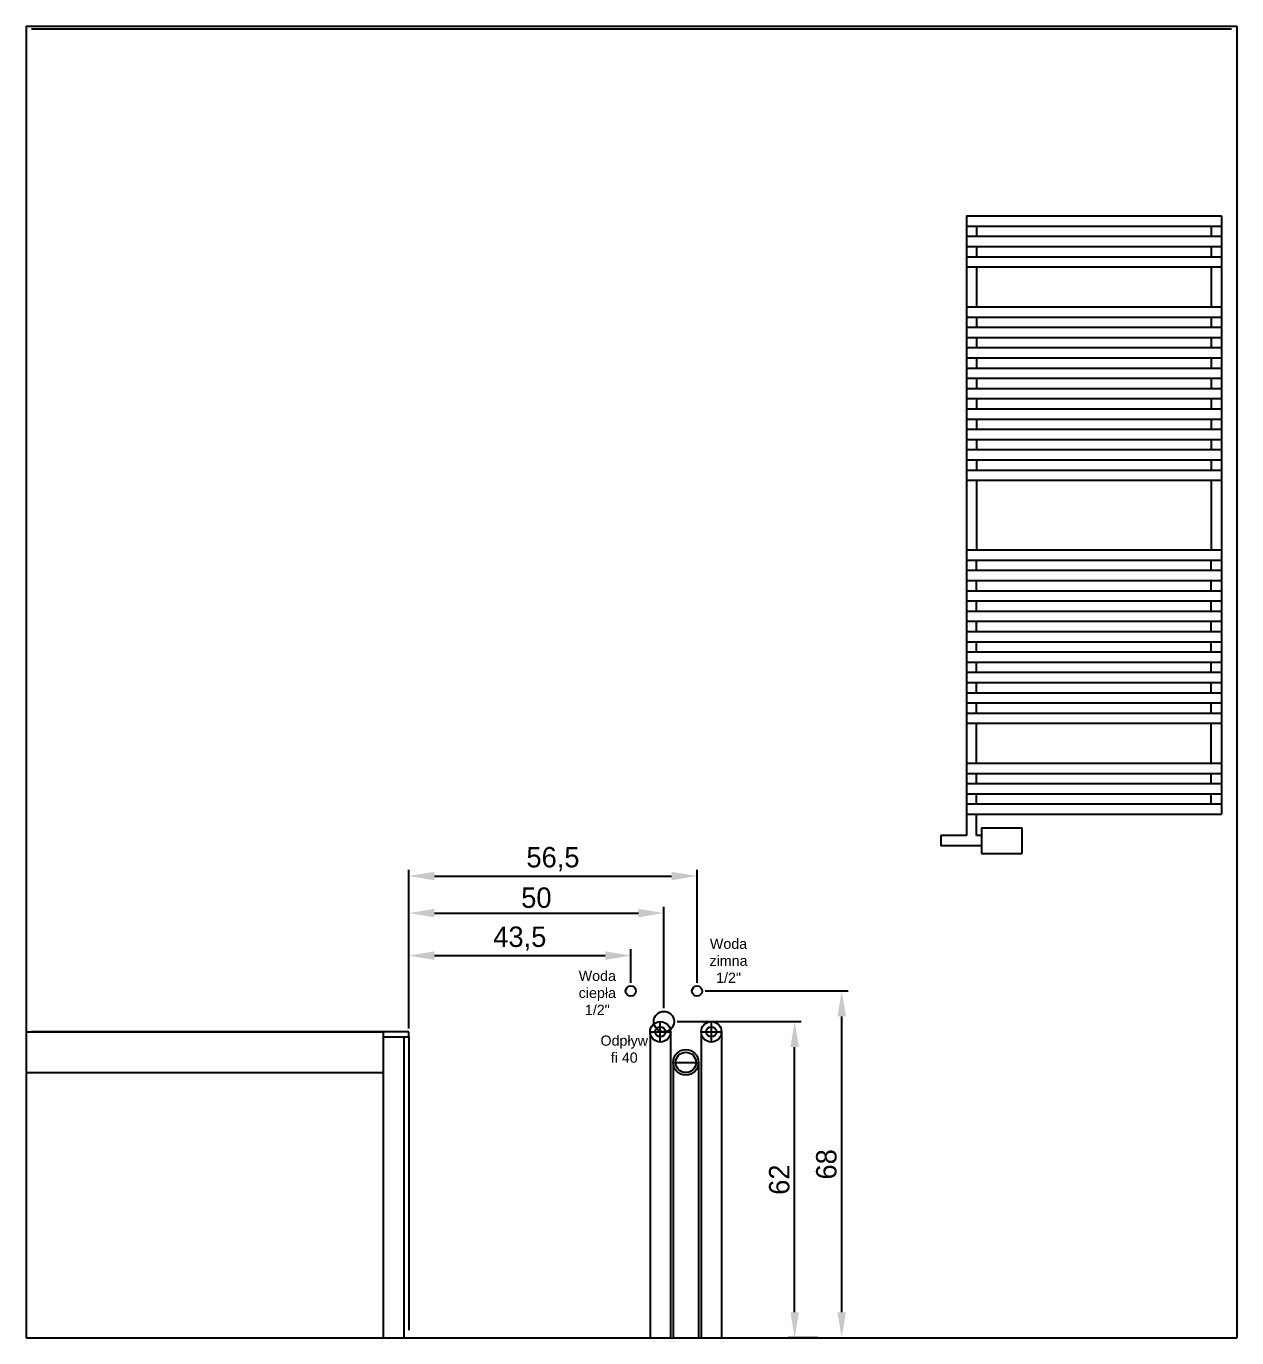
# Model space of a CAD drawing. Header units: millimetres. Extents: x 976 to 9349, y -1578 to 2211.
# Drawn here: x 2321.8 to 2559.1, y 1195.2 to 1452.4 of the extents above; entities that cross this region are included whole.
import ezdxf

# ---------------------------------------------------------------- set-up
doc = ezdxf.new("R2010")
doc.units = ezdxf.units.MM
for name, color, linetype in [('Grzejniki', 12, 'Continuous'), ('Inst - woda', 220, 'Continuous'), ('Płytki', 254, 'Continuous'), ('Usunięte', 10, 'Continuous'), ('Wbudowane', 175, 'Continuous'), ('Ściany', 7, 'Continuous')]:
    doc.layers.add(name, color=color, linetype=linetype)
doc.dimstyles.new('ISO-25', dxfattribs={"dimtxt": 4, "dimasz": 5, "dimexe": 1.25, "dimexo": 0.625, "dimgap": 1, "dimtad": 1, "dimtxsty": 'Standard', "dimcen": 2.5, "dimadec": 0, "dimazin": 0, "dimtfac": 1, "dimtmove": 0, "dimatfit": 3, "dimfxl": 1, "dimarcsym": 0})

# ---------------------------------------------------------------- blocks, each defined once
blk = doc.blocks.new('Z$W@#24350')
for p, q in [((5, 125), (5, 3.5)), ((5, 125), (55, 125)), ((55, 125), (55, 7.68)), ((5, 123), (55, 123)), ((5, 121), (55, 121)), ((7, 123), (7, 121)), ((53, 123), (53, 121)), ((5, 119), (55, 119)), ((7, 119), (7, 117)), ((53, 119), (53, 117)), ((5, 117), (55, 117)), ((5, 115), (55, 115)), ((5, 115), (55, 115)), ((7, 115), (7, 107.17)), ((53, 115), (53, 107.17)), ((5, 107.17), (55, 107.17)), ((5, 105.17), (55, 105.17)), ((5, 103.17), (55, 103.17)), ((7, 105.17), (7, 103.17)), ((53, 105.17), (53, 103.17)), ((5, 101.17), (55, 101.17)), ((7, 101.17), (7, 99.17)), ((53, 101.17), (53, 99.17)), ((5, 99.17), (55, 99.17)), ((5, 97.17), (55, 97.17)), ((5, 97.17), (55, 97.17)), ((5, 95.17), (55, 95.17)), ((7, 97.17), (7, 95.17)), ((53, 97.17), (53, 95.17)), ((5, 93.17), (55, 93.17)), ((7, 93.17), (7, 91.17)), ((53, 93.17), (53, 91.17)), ((5, 91.17), (55, 91.17)), ((5, 89.17), (55, 89.17)), ((5, 89.17), (55, 89.17)), ((7, 89.17), (7, 87.17)), ((53, 89.17), (53, 87.17)), ((5, 87.17), (55, 87.17)), ((5, 85.17), (55, 85.17)), ((7, 85.17), (7, 83.17)), ((53, 85.17), (53, 83.17)), ((5, 83.17), (55, 83.17)), ((5, 81.17), (55, 81.17)), ((5, 81.17), (55, 81.17)), ((7, 81.17), (7, 79.17)), ((53, 81.17), (53, 79.17)), ((5, 79.17), (55, 79.17)), ((5, 77.17), (55, 77.17)), ((7, 77.17), (7, 75.17)), ((53, 77.17), (53, 75.17)), ((5, 75.17), (55, 75.17)), ((5, 73.17), (55, 73.17)), ((7, 73.17), (7, 59.5)), ((53, 73.17), (53, 59.5)), ((5, 59.5), (55, 59.5)), ((5, 57.5), (55, 57.5)), ((7, 55.5), (7, 57.5)), ((53, 55.5), (53, 57.5)), ((5, 55.5), (55, 55.5)), ((5, 53.5), (55, 53.5)), ((5, 51.5), (55, 51.5)), ((5, 51.5), (55, 51.5)), ((7, 51.5), (7, 53.5)), ((53, 51.5), (53, 53.5)), ((5, 49.5), (55, 49.5)), ((7, 47.5), (7, 49.5)), ((53, 47.5), (53, 49.5)), ((5, 47.5), (55, 47.5)), ((5, 45.5), (55, 45.5)), ((7, 43.5), (7, 45.5)), ((53, 43.5), (53, 45.5)), ((5, 43.5), (55, 43.5)), ((5, 43.5), (55, 43.5)), ((5, 41.5), (55, 41.5)), ((7, 39.5), (7, 41.5)), ((53, 39.5), (53, 41.5)), ((5, 39.5), (55, 39.5)), ((5, 37.5), (55, 37.5)), ((7, 35.5), (7, 37.5)), ((53, 35.5), (53, 37.5)), ((5, 35.5), (55, 35.5)), ((5, 35.5), (55, 35.5)), ((5, 33.5), (55, 33.5)), ((7, 31.5), (7, 33.5)), ((53, 31.5), (53, 33.5)), ((5, 31.5), (55, 31.5)), ((5, 29.5), (55, 29.5)), ((7, 27.5), (7, 29.5)), ((53, 27.5), (53, 29.5)), ((5, 27.5), (55, 27.5)), ((5, 25.5), (55, 25.5)), ((7, 17.68), (7, 25.5)), ((53, 17.68), (53, 25.5)), ((5, 17.68), (55, 17.68)), ((5, 17.68), (55, 17.68)), ((5, 15.68), (55, 15.68)), ((7, 13.68), (7, 15.68)), ((53, 13.68), (53, 15.68)), ((5, 13.68), (55, 13.68)), ((5, 11.68), (55, 11.68)), ((7, 9.68), (7, 11.68)), ((53, 9.68), (53, 11.68)), ((5, 9.68), (55, 9.68)), ((5, 7.68), (55, 7.68)), ((7, 3.5), (7, 7.68)), ((0, 3.5), (0, 1.5)), ((5, 3.5), (0, 3.5)), ((7.96, 3.5), (7, 3.5)), ((7.96, 5), (15.96, 5)), ((7.96, 5), (7.96, 0)), ((15.96, 0), (15.96, 5)), ((7.96, 1.5), (0, 1.5)), ((7.96, 0), (15.96, 0)), ((7.96, 0), (15.96, 0))]:
    blk.add_line(p, q)
blk = doc.blocks.new('Z$W@#2421')
for p, q in [((0, 257.2), (237.3, 257.2)), ((0, 257.2), (0, 0)), ((237.3, 257.2), (237.3, 0)), ((0, 0), (237.3, 0))]:
    blk.add_line(p, q)
blk = doc.blocks.new('Z$W@#19358')
for p, q in [((0, 60), (70, 60)), ((0, 60), (0, 0)), ((70, 60), (70, 0)), ((0, 52), (70, 52)), ((0, 0), (70, 0))]:
    blk.add_line(p, q)
blk = doc.blocks.new('*D135')
at = {"layer": 'Defpoints', "color": 0}
for p in [(2440.29, 1270.17), (2440.29, 1264.24), (2396.79, 1255.24)]:
    blk.add_point(p, dxfattribs=at)
at = {"layer": 'Inst - woda', "color": 0, "lineweight": -2}
for p, q in [((2396.79, 1255.86), (2396.79, 1271.42)), ((2440.29, 1264.86), (2440.29, 1271.42)), ((2401.79, 1270.17), (2435.29, 1270.17))]:
    blk.add_line(p, q, dxfattribs=at)
at = {"layer": 'Inst - woda', "color": 0}
for points in [[(2401.79, 1271.01), (2401.79, 1269.34), (2396.79, 1270.17)], [(2435.29, 1269.34), (2435.29, 1271.01), (2440.29, 1270.17)]]:
    blk.add_solid(points, dxfattribs=at)
at = {"layer": 'Inst - woda', "color": 0, "insert": (2418.54, 1273.51), "char_height": 4, "attachment_point": 5}
blk.add_mtext('43,5', dxfattribs=at)
blk = doc.blocks.new('*D136')
at = {"layer": 'Defpoints', "color": 0}
for p in [(2446.79, 1278.52), (2446.79, 1259.24), (2396.79, 1255.24)]:
    blk.add_point(p, dxfattribs=at)
at = {"layer": 'Inst - woda', "color": 0, "lineweight": -2}
for p, q in [((2396.79, 1255.86), (2396.79, 1279.77)), ((2401.79, 1278.52), (2441.79, 1278.52)), ((2446.79, 1259.86), (2446.79, 1279.77))]:
    blk.add_line(p, q, dxfattribs=at)
at = {"layer": 'Inst - woda', "color": 0}
for points in [[(2401.79, 1279.35), (2401.79, 1277.69), (2396.79, 1278.52)], [(2441.79, 1277.69), (2441.79, 1279.35), (2446.79, 1278.52)]]:
    blk.add_solid(points, dxfattribs=at)
at = {"layer": 'Inst - woda', "color": 0, "insert": (2421.79, 1281.52), "char_height": 4, "attachment_point": 5}
blk.add_mtext('50', dxfattribs=at)
blk = doc.blocks.new('*D137')
at = {"layer": 'Defpoints', "color": 0}
for p in [(2453.29, 1285.78), (2453.29, 1264.24), (2396.79, 1255.24)]:
    blk.add_point(p, dxfattribs=at)
at = {"layer": 'Inst - woda', "color": 0, "lineweight": -2}
for p, q in [((2396.79, 1255.86), (2396.79, 1287.03)), ((2453.29, 1264.86), (2453.29, 1287.03)), ((2401.79, 1285.78), (2448.29, 1285.78))]:
    blk.add_line(p, q, dxfattribs=at)
at = {"layer": 'Inst - woda', "color": 0}
for points in [[(2401.79, 1286.61), (2401.79, 1284.95), (2396.79, 1285.78)], [(2448.29, 1284.95), (2448.29, 1286.61), (2453.29, 1285.78)]]:
    blk.add_solid(points, dxfattribs=at)
at = {"layer": 'Inst - woda', "color": 0, "insert": (2425.04, 1289.11), "char_height": 4, "attachment_point": 5}
blk.add_mtext('56,5', dxfattribs=at)
blk = doc.blocks.new('*D139')
at = {"layer": 'Defpoints', "color": 0}
for p in [(2448.79, 1257.24), (2472.42, 1257.24), (2477.51, 1195.24)]:
    blk.add_point(p, dxfattribs=at)
at = {"layer": 'Inst - woda', "color": 0, "lineweight": -2}
for p, q in [((2449.41, 1257.24), (2473.67, 1257.24)), ((2472.42, 1200.24), (2472.42, 1252.24)), ((2476.88, 1195.24), (2471.17, 1195.24))]:
    blk.add_line(p, q, dxfattribs=at)
at = {"layer": 'Inst - woda', "color": 0}
for points in [[(2473.25, 1252.24), (2471.59, 1252.24), (2472.42, 1257.24)], [(2471.59, 1200.24), (2473.25, 1200.24), (2472.42, 1195.24)]]:
    blk.add_solid(points, dxfattribs=at)
at = {"layer": 'Inst - woda', "color": 0, "insert": (2469.42, 1226.24), "char_height": 4, "attachment_point": 5, "rotation": 90}
blk.add_mtext('62', dxfattribs=at)
blk = doc.blocks.new('*D140')
at = {"layer": 'Defpoints', "color": 0}
for p in [(2454.29, 1263.24), (2481.65, 1263.24), (2480.82, 1195.24)]:
    blk.add_point(p, dxfattribs=at)
at = {"layer": 'Inst - woda', "color": 0, "lineweight": -2}
for p, q in [((2454.91, 1263.24), (2482.9, 1263.24)), ((2481.65, 1200.24), (2481.65, 1258.24)), ((2481.44, 1195.24), (2482.9, 1195.24))]:
    blk.add_line(p, q, dxfattribs=at)
at = {"layer": 'Inst - woda', "color": 0}
for points in [[(2482.48, 1258.24), (2480.81, 1258.24), (2481.65, 1263.24)], [(2480.81, 1200.24), (2482.48, 1200.24), (2481.65, 1195.24)]]:
    blk.add_solid(points, dxfattribs=at)
at = {"layer": 'Inst - woda', "color": 0, "insert": (2478.65, 1229.24), "char_height": 4, "attachment_point": 5, "rotation": 90}
blk.add_mtext('68', dxfattribs=at)

msp = doc.modelspace()

# ---------------------------------------------------------------- linework, layer by layer
at = {"layer": 'Inst - woda'}
for centre, radius in [((2440.287, 1263.235), 1), ((2453.287, 1263.235), 1), ((2446.786, 1257.235), 2)]:
    msp.add_circle(centre, radius, dxfattribs=at)
at = {"layer": 'Płytki'}
for p, q in [((2322.787, 1451.935), (2558.087, 1451.935)), ((2323.287, 1452.435), (2557.587, 1452.435)), ((2396.787, 1255.235), (2322.787, 1255.235)), ((2396.787, 1254.235), (2396.787, 1255.235)), ((2395.787, 1254.235), (2396.787, 1254.235)), ((2396.787, 1254.235), (2396.787, 1196.735))]:
    msp.add_line(p, q, dxfattribs=at)
at = {"layer": 'Usunięte'}
for p, q in [((2444.087, 1255.235), (2444.087, 1195.235)), ((2444.087, 1255.235), (2448.087, 1255.235)), ((2444.087, 1255.235), (2448.087, 1255.235)), ((2446.087, 1253.235), (2446.087, 1257.235)), ((2446.087, 1253.235), (2446.087, 1257.235)), ((2446.087, 1253.235), (2446.087, 1257.235)), ((2446.087, 1253.235), (2446.087, 1257.235)), ((2448.087, 1255.235), (2448.087, 1195.235)), ((2454.087, 1255.235), (2458.087, 1255.235)), ((2454.087, 1255.235), (2458.087, 1255.235)), ((2454.087, 1255.235), (2454.087, 1195.235)), ((2456.087, 1253.235), (2456.087, 1257.235)), ((2456.087, 1253.235), (2456.087, 1257.235)), ((2458.087, 1255.235), (2458.087, 1195.235)), ((2448.587, 1249.235), (2453.587, 1249.235)), ((2448.587, 1249.235), (2448.587, 1195.235)), ((2453.587, 1249.235), (2453.587, 1195.235))]:
    msp.add_line(p, q, dxfattribs=at)
for centre, radius in [((2446.087, 1255.235), 2), ((2446.087, 1255.235), 1), ((2456.087, 1255.235), 2), ((2456.087, 1255.235), 1), ((2451.087, 1249.235), 2.5), ((2451.087, 1249.235), 2)]:
    msp.add_circle(centre, radius, dxfattribs=at)
at = {"layer": 'Ściany'}
for p, q in [((2391.787, 1254.235), (2391.787, 1195.235)), ((2391.787, 1254.235), (2395.787, 1254.235)), ((2395.787, 1254.235), (2395.787, 1195.235))]:
    msp.add_line(p, q, dxfattribs=at)

# ---------------------------------------------------------------- block references
at = {"layer": 'Grzejniki'}
msp.add_blockref('Z$W@#24350', (2501.087, 1290.235), dxfattribs=at)
at = {"layer": 'Wbudowane'}
msp.add_blockref('Z$W@#19358', (2321.787, 1195.235), dxfattribs=at)
at = {"layer": 'Ściany'}
msp.add_blockref('Z$W@#2421', (2321.787, 1195.235), dxfattribs=at)

# ---------------------------------------------------------------- texts
at = {"layer": 'Inst - woda', "char_height": 2, "width": 8.21683, "attachment_point": 5}
for s, insert in [('{\\fArial|b0|i0|c238|p0;Woda zimna\\P1/2"}', (2459.456, 1269.158)), ('{\\fArial|b0|i0|c238|p0;Woda ciepła\\P1/2"}', (2433.742, 1262.859)), ('{\\fArial|b0|i0|c238|p0;Odpływ\\Pfi 40}', (2439.016, 1251.828))]:
    msp.add_mtext(s, dxfattribs=dict(at, insert=insert))

# ---------------------------------------------------------------- dimensions: what is measured, and where the dimension line sits
at = {"layer": 'Inst - woda'}
for base, p2, picture, middle in [((2453.287, 1285.781), (2453.287, 1264.235), '*D137', (2425.037, 1289.115)), ((2446.786, 1278.519), (2446.786, 1259.235), '*D136', (2421.786, 1281.519)), ((2440.287, 1270.174), (2440.287, 1264.235), '*D135', (2418.537, 1273.508))]:
    dim = msp.add_linear_dim(base=base, p1=(2396.787, 1255.235), p2=p2, dimstyle='ISO-25', dxfattribs=at)
    dim.commit()
    dim.dimension.update_dxf_attribs({"geometry": picture, "text_midpoint": middle})
for base, p1, p2, picture, middle in [((2481.647, 1263.235), (2480.817, 1195.235), (2454.287, 1263.235), '*D140', (2478.647, 1229.235)), ((2472.419, 1257.235), (2477.507, 1195.235), (2448.786, 1257.235), '*D139', (2469.419, 1226.235))]:
    dim = msp.add_linear_dim(base=base, p1=p1, p2=p2, angle=90, dimstyle='ISO-25', dxfattribs=at)
    dim.commit()
    dim.dimension.update_dxf_attribs({"geometry": picture, "text_midpoint": middle})

doc.saveas('drawing.dxf')
